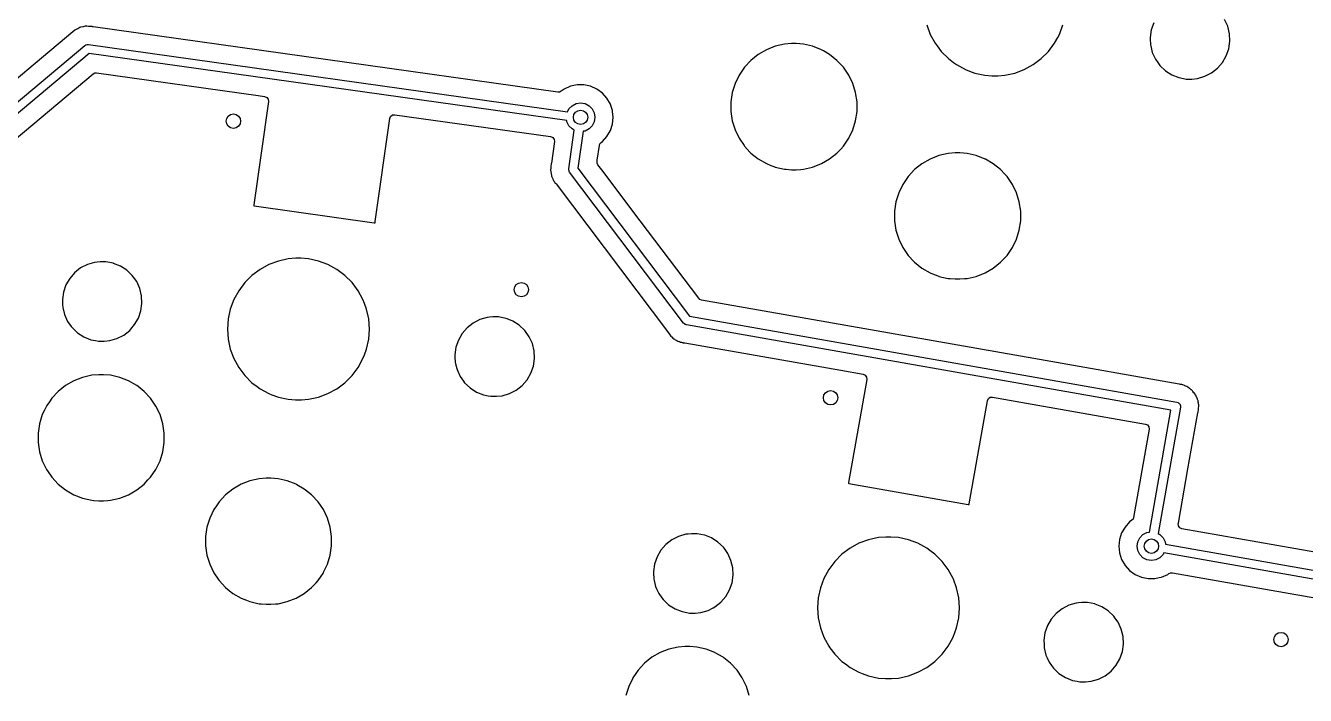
# Model space of a CAD drawing. Extents: x 1.95 to 9.87, y -5.96 to -1.39.
# Drawn here: x 3.632 to 5.03, y -4.361 to -3.628 of the extents above; entities that cross this region are included whole.
import ezdxf

# ---------------------------------------------------------------- set-up
doc = ezdxf.new("R2010")
doc.units = 0
doc.header["$MEASUREMENT"] = 0
doc.layers.add('BLACK', color=7, linetype='CONTINUOUS')

msp = doc.modelspace()

# ---------------------------------------------------------------- linework, layer by layer
at = {"layer": 'BLACK', "linetype": 'CONTINUOUS'}
for p, q in [((3.68378, -3.63539), (3.55743, -3.74142)), ((3.68394, -3.63526), (3.68378, -3.63539)), ((3.68578, -3.63358), (3.68394, -3.63526)), ((3.68579, -3.63357), (3.68578, -3.63358)), ((3.68663, -3.633), (3.68579, -3.63357)), ((3.68664, -3.633), (3.68663, -3.633)), ((3.68889, -3.63192), (3.68664, -3.633)), ((3.68907, -3.63183), (3.68889, -3.63192)), ((3.69127, -3.63066), (3.68907, -3.63183)), ((3.69128, -3.63065), (3.69127, -3.63066)), ((3.69224, -3.63031), (3.69128, -3.63065)), ((3.69225, -3.63031), (3.69224, -3.63031)), ((3.69469, -3.62982), (3.69225, -3.63031)), ((3.69489, -3.62978), (3.69469, -3.62982)), ((3.69732, -3.62919), (3.69489, -3.62978)), ((3.69733, -3.62919), (3.69732, -3.62919)), ((3.69834, -3.6291), (3.69733, -3.62919)), ((3.69835, -3.6291), (3.69834, -3.6291)), ((3.69894, -3.62913), (3.69835, -3.6291)), ((3.69835, -3.6291), (3.69835, -3.6291)), ((3.70084, -3.62924), (3.69894, -3.62913)), ((3.70105, -3.62925), (3.70084, -3.62924)), ((3.70198, -3.62926), (3.70105, -3.62925)), ((3.70229, -3.6293), (3.70198, -3.62926)), ((3.70269, -3.62934), (3.70229, -3.6293)), ((3.70457, -3.62945), (3.70269, -3.62934)), ((3.70495, -3.62957), (3.70457, -3.62945)), ((3.70457, -3.62945), (3.70457, -3.62945)), ((3.70457, -3.62945), (3.70457, -3.62945)), ((3.70517, -3.62964), (3.70495, -3.62957)), ((3.70597, -3.62982), (3.70517, -3.62964)), ((4.21375, -3.70118), (3.70597, -3.62982)), ((4.61668, -3.62772), (4.62055, -3.63808)), ((4.76165, -3.63808), (4.76552, -3.62772)), ((4.86202, -3.6332), (4.86085, -3.64132)), ((4.86472, -3.62537), (4.86202, -3.6332)), ((4.94551, -3.62922), (4.94207, -3.62169)), ((4.94746, -3.63727), (4.94551, -3.62922)), ((3.69692, -3.65009), (3.69797, -3.64944)), ((3.69797, -3.64944), (3.69803, -3.64939)), ((3.69803, -3.64939), (3.69806, -3.64939)), ((3.69806, -3.64939), (3.69811, -3.64935)), ((3.69811, -3.64935), (3.69944, -3.64918)), ((3.69944, -3.64918), (3.70077, -3.64899)), ((3.70077, -3.64899), (4.22418, -3.72255)), ((4.4613, -3.64874), (4.45123, -3.65104)), ((4.46903, -3.64816), (4.4613, -3.64874)), ((4.47418, -3.64816), (4.46903, -3.64816)), ((4.46903, -3.64816), (4.46903, -3.64816)), ((4.4819, -3.64874), (4.47418, -3.64816)), ((4.47418, -3.64816), (4.47418, -3.64816)), ((4.49198, -3.65104), (4.4819, -3.64874)), ((4.62055, -3.63808), (4.62585, -3.6478)), ((4.62585, -3.6478), (4.62803, -3.65071)), ((4.74972, -3.65666), (4.75635, -3.6478)), ((4.75635, -3.6478), (4.75985, -3.64139)), ((4.75985, -3.64139), (4.76165, -3.63808)), ((4.86085, -3.64132), (4.86084, -3.64139)), ((4.86084, -3.64139), (4.86089, -3.6426)), ((4.86089, -3.6426), (4.86123, -3.64966)), ((4.94668, -3.65374), (4.94786, -3.64554)), ((4.94786, -3.64554), (4.94746, -3.63727)), ((3.53309, -3.78756), (3.69692, -3.65009)), ((3.70157, -3.65904), (3.54102, -3.79376)), ((4.22332, -3.73237), (3.70157, -3.65904)), ((4.43267, -3.65997), (4.4246, -3.66642)), ((4.44162, -3.65481), (4.43267, -3.65997)), ((4.45123, -3.65104), (4.44162, -3.65481)), ((4.50159, -3.65481), (4.49198, -3.65104)), ((4.50399, -3.65619), (4.50159, -3.65481)), ((4.50159, -3.65481), (4.50159, -3.65481)), ((4.50159, -3.65481), (4.50159, -3.65481)), ((4.51054, -3.65997), (4.50399, -3.65619)), ((4.51861, -3.66642), (4.51054, -3.65997)), ((4.51054, -3.65997), (4.51054, -3.65997)), ((4.62803, -3.65071), (4.63249, -3.65666)), ((4.63249, -3.65666), (4.64031, -3.66448)), ((4.74189, -3.66448), (4.74972, -3.65666)), ((4.86123, -3.64966), (4.86148, -3.65071)), ((4.86148, -3.65071), (4.86318, -3.65771)), ((4.86318, -3.65771), (4.86422, -3.65997)), ((4.86422, -3.65997), (4.86662, -3.66525)), ((4.93983, -3.66873), (4.94397, -3.66156)), ((4.94397, -3.66156), (4.94668, -3.65374)), ((4.41757, -3.67399), (4.41461, -3.67833)), ((4.4246, -3.66642), (4.41757, -3.67399)), ((4.52564, -3.67399), (4.51861, -3.66642)), ((4.51861, -3.66642), (4.51861, -3.66642)), ((4.51861, -3.66642), (4.51861, -3.66642)), ((4.53146, -3.68252), (4.52564, -3.67399)), ((4.52564, -3.67399), (4.52564, -3.67399)), ((4.52564, -3.67399), (4.52564, -3.67399)), ((4.64031, -3.66448), (4.64599, -3.66873)), ((4.64599, -3.66873), (4.64917, -3.67111)), ((4.64917, -3.67111), (4.65888, -3.67642)), ((4.65888, -3.67642), (4.6635, -3.67814)), ((4.71295, -3.68028), (4.72332, -3.67642)), ((4.72332, -3.67642), (4.73303, -3.67111)), ((4.73303, -3.67111), (4.74189, -3.66448)), ((4.86662, -3.66525), (4.86917, -3.66883)), ((4.86917, -3.66883), (4.87143, -3.67199)), ((4.87143, -3.67199), (4.87742, -3.67771)), ((4.9279, -3.68011), (4.93441, -3.67499)), ((4.93441, -3.67499), (4.93983, -3.66873)), ((3.56536, -3.79906), (3.70585, -3.68117)), ((3.70585, -3.68117), (3.70764, -3.68022)), ((3.70764, -3.68022), (3.70967, -3.68008)), ((3.70967, -3.68008), (3.88628, -3.7049)), ((4.41175, -3.68252), (4.40727, -3.69183)), ((4.41461, -3.67833), (4.41175, -3.68252)), ((4.53594, -3.69183), (4.53146, -3.68252)), ((4.6635, -3.67814), (4.66925, -3.68028)), ((4.66925, -3.68028), (4.68006, -3.68264)), ((4.68006, -3.68264), (4.68775, -3.68318)), ((4.68775, -3.68318), (4.68834, -3.68323)), ((4.68834, -3.68323), (4.68834, -3.68323)), ((4.68834, -3.68323), (4.69386, -3.68323)), ((4.69386, -3.68323), (4.69442, -3.68319)), ((4.69386, -3.68323), (4.69386, -3.68323)), ((4.69442, -3.68319), (4.70214, -3.68264)), ((4.70214, -3.68264), (4.71295, -3.68028)), ((4.87742, -3.67771), (4.87742, -3.67771)), ((4.87742, -3.67771), (4.87742, -3.67771)), ((4.87742, -3.67771), (4.88439, -3.68218)), ((4.88439, -3.68218), (4.88439, -3.68218)), ((4.88439, -3.68218), (4.89208, -3.68526)), ((4.89208, -3.68526), (4.89715, -3.68624)), ((4.89715, -3.68624), (4.90021, -3.68683)), ((4.90021, -3.68683), (4.90021, -3.68683)), ((4.90021, -3.68683), (4.90641, -3.68683)), ((4.90641, -3.68683), (4.91259, -3.68624)), ((4.90641, -3.68683), (4.90641, -3.68683)), ((4.91259, -3.68624), (4.92054, -3.6839)), ((4.92054, -3.6839), (4.9279, -3.68011)), ((3.88628, -3.7049), (3.89327, -3.70588)), ((4.21562, -3.70109), (4.21375, -3.70118)), ((4.2173, -3.7003), (4.21562, -3.70109)), ((4.22067, -3.69786), (4.2173, -3.7003)), ((4.22747, -3.69482), (4.22067, -3.69786)), ((4.23476, -3.69328), (4.22747, -3.69482)), ((4.24222, -3.69328), (4.23476, -3.69328)), ((4.23476, -3.69328), (4.23476, -3.69328)), ((4.24951, -3.69482), (4.24222, -3.69328)), ((4.24222, -3.69328), (4.24222, -3.69328)), ((4.25631, -3.69786), (4.24951, -3.69482)), ((4.26234, -3.70224), (4.25631, -3.69786)), ((4.26733, -3.70777), (4.26234, -3.70224)), ((4.40423, -3.7017), (4.40269, -3.71191)), ((4.40727, -3.69183), (4.40423, -3.7017)), ((4.53898, -3.7017), (4.53594, -3.69183)), ((4.54052, -3.71191), (4.53898, -3.7017)), ((3.89743, -3.71139), (3.88152, -3.82455)), ((3.89327, -3.70588), (3.8956, -3.70687)), ((3.8956, -3.70687), (3.89712, -3.70888)), ((3.89712, -3.70888), (3.89743, -3.71139)), ((4.22575, -3.71947), (4.22923, -3.71599)), ((4.22923, -3.71599), (4.23362, -3.71375)), ((4.23362, -3.71375), (4.23849, -3.71298)), ((4.23849, -3.71298), (4.24336, -3.71375)), ((4.24336, -3.71375), (4.24775, -3.71599)), ((4.24775, -3.71599), (4.25123, -3.71947)), ((4.27106, -3.71423), (4.26733, -3.70777)), ((4.27197, -3.71704), (4.27106, -3.71423)), ((4.27336, -3.72132), (4.27197, -3.71704)), ((4.40269, -3.71191), (4.40269, -3.72224)), ((4.54052, -3.72224), (4.54052, -3.71191)), ((4.01419, -3.84264), (4.03002, -3.73003)), ((4.03002, -3.73003), (4.03101, -3.7277)), ((4.03101, -3.7277), (4.03303, -3.72618)), ((4.03303, -3.72618), (4.03553, -3.72587)), ((4.03553, -3.72587), (4.20573, -3.74979)), ((4.22351, -3.73359), (4.22332, -3.73237)), ((4.22418, -3.72255), (4.22575, -3.71947)), ((4.25123, -3.71947), (4.25347, -3.72386)), ((4.25347, -3.72386), (4.25424, -3.72873)), ((4.25424, -3.72873), (4.25347, -3.73359)), ((4.27346, -3.72224), (4.27336, -3.72132)), ((4.27336, -3.73614), (4.27414, -3.72873)), ((4.27414, -3.72873), (4.27346, -3.72224)), ((4.40269, -3.72224), (4.40423, -3.73246)), ((4.40423, -3.73246), (4.40727, -3.74233)), ((4.53594, -3.74233), (4.53898, -3.73246)), ((4.53898, -3.73246), (4.54052, -3.72224)), ((4.22575, -3.73798), (4.22351, -3.73359)), ((4.22562, -3.78493), (4.23156, -3.74266)), ((4.22923, -3.74147), (4.22575, -3.73798)), ((4.23156, -3.74266), (4.22923, -3.74147)), ((4.24131, -3.74403), (4.23565, -3.78428)), ((4.24336, -3.74371), (4.24131, -3.74403)), ((4.24775, -3.74147), (4.24336, -3.74371)), ((4.25123, -3.73798), (4.24775, -3.74147)), ((4.25347, -3.73359), (4.25123, -3.73798)), ((4.26733, -3.74968), (4.27106, -3.74323)), ((4.27106, -3.74323), (4.27336, -3.73614)), ((4.40727, -3.74233), (4.41175, -3.75163)), ((4.53146, -3.75163), (4.53594, -3.74233)), ((4.20573, -3.74979), (4.20806, -3.75078)), ((4.20989, -3.75531), (4.20656, -3.77896)), ((4.20806, -3.75078), (4.20958, -3.7528)), ((4.20958, -3.7528), (4.20989, -3.75531)), ((4.25679, -3.77546), (4.25904, -3.75946)), ((4.25904, -3.75946), (4.25969, -3.75763)), ((4.25969, -3.75763), (4.261, -3.75619)), ((4.261, -3.75619), (4.26234, -3.75522)), ((4.26234, -3.75522), (4.26733, -3.74968)), ((4.41175, -3.75163), (4.41709, -3.75946)), ((4.41709, -3.75946), (4.41757, -3.76017)), ((4.41757, -3.76017), (4.42361, -3.76667)), ((4.52268, -3.76336), (4.52564, -3.76017)), ((4.52564, -3.76017), (4.53146, -3.75163)), ((4.52564, -3.76017), (4.52564, -3.76017)), ((4.52564, -3.76017), (4.52564, -3.76017)), ((4.42361, -3.76667), (4.4246, -3.76774)), ((4.4246, -3.76774), (4.43267, -3.77418)), ((4.43267, -3.77418), (4.44162, -3.77934)), ((4.50159, -3.77934), (4.51054, -3.77418)), ((4.51054, -3.77418), (4.51861, -3.76774)), ((4.51861, -3.76774), (4.52268, -3.76336)), ((4.62044, -3.77429), (4.61149, -3.77946)), ((4.63005, -3.77052), (4.62044, -3.77429)), ((4.64012, -3.76822), (4.63005, -3.77052)), ((4.64785, -3.76764), (4.64012, -3.76822)), ((4.653, -3.76764), (4.64785, -3.76764)), ((4.64785, -3.76764), (4.64785, -3.76764)), ((4.66072, -3.76822), (4.653, -3.76764)), ((4.653, -3.76764), (4.653, -3.76764)), ((4.67079, -3.77052), (4.66072, -3.76822)), ((4.68041, -3.77429), (4.67079, -3.77052)), ((4.68104, -3.77465), (4.68041, -3.77429)), ((4.68041, -3.77429), (4.68041, -3.77429)), ((4.68041, -3.77429), (4.68041, -3.77429)), ((4.68936, -3.77946), (4.68104, -3.77465)), ((4.20586, -3.78433), (4.20568, -3.78604)), ((4.20568, -3.78604), (4.20579, -3.78682)), ((4.20579, -3.78682), (4.20584, -3.78759)), ((4.20584, -3.78759), (4.20583, -3.78838)), ((4.20583, -3.78838), (4.20623, -3.79005)), ((4.20589, -3.78388), (4.20586, -3.78433)), ((4.20605, -3.78264), (4.20589, -3.78372)), ((4.20589, -3.78372), (4.20589, -3.78388)), ((4.20606, -3.78249), (4.20605, -3.78264)), ((4.20636, -3.77974), (4.20606, -3.78249)), ((4.20656, -3.77896), (4.20636, -3.77974)), ((4.2258, -3.78613), (4.22562, -3.78493)), ((4.22589, -3.78734), (4.2258, -3.78613)), ((4.22601, -3.78756), (4.22589, -3.78734)), ((4.22603, -3.78767), (4.22601, -3.78756)), ((4.22614, -3.7878), (4.22603, -3.78767)), ((4.22657, -3.78857), (4.22614, -3.7878)), ((4.35098, -3.95367), (4.22657, -3.78857)), ((4.23565, -3.78428), (4.35767, -3.9462)), ((4.25658, -3.77693), (4.25679, -3.77546)), ((4.25669, -3.77884), (4.25658, -3.77693)), ((4.25752, -3.78055), (4.25669, -3.77884)), ((4.26166, -3.78604), (4.25752, -3.78055)), ((4.30361, -3.84172), (4.26166, -3.78604)), ((4.44162, -3.77934), (4.4465, -3.78126)), ((4.4465, -3.78126), (4.44983, -3.78257)), ((4.44983, -3.78257), (4.45123, -3.78312)), ((4.45123, -3.78312), (4.4613, -3.78542)), ((4.4613, -3.78542), (4.46316, -3.78555)), ((4.46316, -3.78555), (4.46903, -3.78599)), ((4.46903, -3.78599), (4.46903, -3.78599)), ((4.46903, -3.78599), (4.47418, -3.78599)), ((4.47418, -3.78599), (4.47901, -3.78563)), ((4.47418, -3.78599), (4.47418, -3.78599)), ((4.47901, -3.78563), (4.48191, -3.78542)), ((4.48191, -3.78542), (4.49198, -3.78312)), ((4.49198, -3.78312), (4.50159, -3.77934)), ((4.60342, -3.7859), (4.59639, -3.79347)), ((4.61149, -3.77946), (4.60342, -3.7859)), ((4.69743, -3.7859), (4.68936, -3.77946)), ((4.68936, -3.77946), (4.68936, -3.77946)), ((4.70189, -3.7907), (4.69743, -3.7859)), ((4.69743, -3.7859), (4.69743, -3.7859)), ((4.69743, -3.7859), (4.69743, -3.7859)), ((4.20623, -3.79005), (4.20632, -3.7905)), ((4.20632, -3.7905), (4.20657, -3.7922)), ((4.20657, -3.7922), (4.20687, -3.79293)), ((4.20687, -3.79293), (4.20711, -3.79366)), ((4.20711, -3.79366), (4.20729, -3.79442)), ((4.20729, -3.79442), (4.2081, -3.79594)), ((4.2081, -3.79594), (4.2083, -3.79636)), ((4.2083, -3.79636), (4.20895, -3.79794)), ((4.20895, -3.79794), (4.20896, -3.79795)), ((4.20896, -3.79795), (4.20943, -3.79858)), ((4.20943, -3.79858), (4.20984, -3.79922)), ((4.20984, -3.79922), (4.21019, -3.79988)), ((4.21019, -3.79988), (4.21021, -3.79992)), ((4.21021, -3.79992), (4.2108, -3.80056)), ((4.2108, -3.80056), (4.21137, -3.80119)), ((4.21137, -3.80119), (4.21167, -3.80154)), ((4.21167, -3.80154), (4.33446, -3.96449)), ((4.59057, -3.802), (4.58609, -3.81131)), ((4.59334, -3.79795), (4.59057, -3.802)), ((4.59639, -3.79347), (4.59334, -3.79795)), ((4.70446, -3.79347), (4.70189, -3.7907)), ((4.71028, -3.802), (4.70446, -3.79347)), ((4.70446, -3.79347), (4.70446, -3.79347)), ((4.70446, -3.79347), (4.70446, -3.79347)), ((4.71476, -3.81131), (4.71028, -3.802)), ((4.58609, -3.81131), (4.58305, -3.82118)), ((4.7178, -3.82118), (4.71476, -3.81131)), ((3.88152, -3.82457), (3.88139, -3.8255)), ((3.88139, -3.8255), (3.88139, -3.82552)), ((3.88139, -3.82552), (3.88139, -3.82552)), ((3.88139, -3.82552), (3.88139, -3.82552)), ((3.88139, -3.82552), (3.88141, -3.82553)), ((3.88141, -3.82553), (3.88141, -3.82552)), ((3.88141, -3.82552), (3.88175, -3.82557)), ((3.88152, -3.82455), (3.88152, -3.82457)), ((3.88175, -3.82557), (3.88176, -3.82557)), ((3.88176, -3.82557), (4.01303, -3.84402)), ((4.58305, -3.82118), (4.58151, -3.83139)), ((4.71934, -3.83139), (4.7178, -3.82118)), ((4.01303, -3.84402), (4.01396, -3.84415)), ((4.01396, -3.84415), (4.01396, -3.84415)), ((4.01396, -3.84415), (4.01398, -3.84415)), ((4.01398, -3.84414), (4.01399, -3.84412)), ((4.01398, -3.84415), (4.01398, -3.84414)), ((4.01399, -3.84412), (4.01401, -3.84409)), ((4.01401, -3.84409), (4.01403, -3.84381)), ((4.01403, -3.84381), (4.01412, -3.84317)), ((4.01412, -3.84316), (4.01419, -3.84264)), ((4.01412, -3.84317), (4.01412, -3.84316)), ((4.36758, -3.92661), (4.30361, -3.84172)), ((4.58151, -3.83139), (4.58151, -3.84172)), ((4.58151, -3.84172), (4.58305, -3.85194)), ((4.7178, -3.85194), (4.71934, -3.84172)), ((4.71934, -3.83757), (4.71934, -3.83139)), ((4.71934, -3.84172), (4.71934, -3.83757)), ((4.58305, -3.85194), (4.58609, -3.86181)), ((4.71476, -3.86181), (4.7178, -3.85194)), ((4.58609, -3.86181), (4.59057, -3.87111)), ((4.59057, -3.87111), (4.59416, -3.87638)), ((4.70446, -3.87965), (4.71028, -3.87111)), ((4.71028, -3.87111), (4.71476, -3.86181)), ((3.71031, -3.88707), (3.70756, -3.88733)), ((3.71374, -3.88674), (3.71031, -3.88707)), ((3.71995, -3.88674), (3.71374, -3.88674)), ((3.72808, -3.88831), (3.71995, -3.88674)), ((3.71995, -3.88674), (3.71995, -3.88674)), ((3.90838, -3.88582), (3.89801, -3.88969)), ((3.9192, -3.88347), (3.90838, -3.88582)), ((3.92747, -3.88288), (3.9192, -3.88347)), ((3.933, -3.88288), (3.92747, -3.88288)), ((3.92747, -3.88288), (3.92747, -3.88288)), ((3.94127, -3.88347), (3.933, -3.88288)), ((3.933, -3.88288), (3.933, -3.88288)), ((3.95209, -3.88582), (3.94127, -3.88347)), ((3.96245, -3.88969), (3.95209, -3.88582)), ((4.59416, -3.87638), (4.59639, -3.87965)), ((4.59639, -3.87965), (4.60297, -3.88674)), ((4.60297, -3.88674), (4.60342, -3.88722)), ((4.69743, -3.88722), (4.70189, -3.88241)), ((4.70189, -3.88241), (4.70446, -3.87965)), ((4.70446, -3.87965), (4.70446, -3.87965)), ((4.70446, -3.87965), (4.70446, -3.87965)), ((3.68575, -3.89858), (3.68032, -3.90484)), ((3.69226, -3.89346), (3.68575, -3.89858)), ((3.69962, -3.88967), (3.69226, -3.89346)), ((3.70756, -3.88733), (3.69962, -3.88967)), ((3.72823, -3.88837), (3.72808, -3.88831)), ((3.72808, -3.88831), (3.72808, -3.88831)), ((3.72808, -3.88831), (3.72808, -3.88831)), ((3.73577, -3.89139), (3.72823, -3.88837)), ((3.74273, -3.89586), (3.73577, -3.89139)), ((3.74873, -3.90158), (3.74273, -3.89586)), ((3.74273, -3.89586), (3.74273, -3.89586)), ((3.74273, -3.89586), (3.74273, -3.89586)), ((3.8883, -3.89499), (3.87944, -3.90162)), ((3.89801, -3.88969), (3.8883, -3.89499)), ((3.97217, -3.89499), (3.96245, -3.88969)), ((3.97505, -3.89715), (3.97217, -3.89499)), ((3.98103, -3.90162), (3.97505, -3.89715)), ((4.60342, -3.88722), (4.61149, -3.89366)), ((4.61149, -3.89366), (4.62044, -3.89882)), ((4.62044, -3.89882), (4.62495, -3.9006)), ((4.62495, -3.9006), (4.62989, -3.90253)), ((4.67079, -3.9026), (4.68041, -3.89882)), ((4.68041, -3.89882), (4.68936, -3.89366)), ((4.68936, -3.89366), (4.69743, -3.88722)), ((3.67618, -3.91201), (3.67347, -3.91984)), ((3.68032, -3.90484), (3.67618, -3.91201)), ((3.75009, -3.90349), (3.74873, -3.90158)), ((3.75353, -3.90832), (3.75009, -3.90349)), ((3.75697, -3.91586), (3.75353, -3.90832)), ((3.75353, -3.90832), (3.75353, -3.90832)), ((3.75353, -3.90832), (3.75353, -3.90832)), ((3.87162, -3.90945), (3.86499, -3.91831)), ((3.87944, -3.90162), (3.87162, -3.90945)), ((3.98885, -3.90945), (3.98103, -3.90162)), ((3.99176, -3.91334), (3.98885, -3.90945)), ((3.99548, -3.91831), (3.99176, -3.91334)), ((4.62989, -3.90253), (4.63005, -3.9026)), ((4.63005, -3.9026), (4.64012, -3.9049)), ((4.64012, -3.9049), (4.64233, -3.90506)), ((4.64233, -3.90506), (4.64785, -3.90548)), ((4.64785, -3.90548), (4.64785, -3.90548)), ((4.64785, -3.90548), (4.653, -3.90548)), ((4.653, -3.90548), (4.65783, -3.90511)), ((4.653, -3.90548), (4.653, -3.90548)), ((4.65783, -3.90511), (4.66072, -3.9049)), ((4.66072, -3.9049), (4.67079, -3.9026)), ((3.67347, -3.91984), (3.6723, -3.92802)), ((3.6723, -3.92802), (3.6723, -3.92803)), ((3.6723, -3.92803), (3.67259, -3.93424)), ((3.75892, -3.92391), (3.75697, -3.91586)), ((3.75932, -3.93218), (3.75892, -3.92391)), ((3.85968, -3.92802), (3.85582, -3.93839)), ((3.86499, -3.91831), (3.85968, -3.92802)), ((4.00079, -3.92802), (3.99548, -3.91831)), ((4.00233, -3.93216), (4.00079, -3.92802)), ((4.36893, -3.92783), (4.36758, -3.92661)), ((4.37063, -3.92848), (4.36893, -3.92783)), ((4.74006, -3.99362), (4.37063, -3.92848)), ((3.67259, -3.93424), (3.67269, -3.9363)), ((3.67269, -3.9363), (3.67279, -3.93672)), ((3.67279, -3.93672), (3.67464, -3.94434)), ((3.75543, -3.9482), (3.75814, -3.94037)), ((3.75814, -3.94037), (3.75932, -3.93218)), ((3.85582, -3.93839), (3.85346, -3.9492)), ((4.00465, -3.93839), (4.00233, -3.93216)), ((4.007, -3.9492), (4.00465, -3.93839)), ((3.67464, -3.94434), (3.67464, -3.94435)), ((3.67464, -3.94435), (3.67808, -3.95188)), ((3.67808, -3.95188), (3.68201, -3.9574)), ((3.74707, -3.96024), (3.75129, -3.95537)), ((3.75129, -3.95537), (3.75543, -3.9482)), ((3.85346, -3.9492), (3.85267, -3.96024)), ((4.00779, -3.96024), (4.007, -3.9492)), ((4.12111, -3.95373), (4.1146, -3.95885)), ((4.12847, -3.94994), (4.12111, -3.95373)), ((4.13642, -3.9476), (4.12847, -3.94994)), ((4.13916, -3.94734), (4.13642, -3.9476)), ((4.1426, -3.94701), (4.13916, -3.94734)), ((4.1488, -3.94701), (4.1426, -3.94701)), ((4.15693, -3.94858), (4.1488, -3.94701)), ((4.1488, -3.94701), (4.1488, -3.94701)), ((4.15819, -3.94908), (4.15693, -3.94858)), ((4.15693, -3.94858), (4.15693, -3.94858)), ((4.15693, -3.94858), (4.15693, -3.94858)), ((4.16462, -3.95166), (4.15819, -3.94908)), ((4.17159, -3.95614), (4.16462, -3.95166)), ((4.17758, -3.96185), (4.17159, -3.95614)), ((4.17159, -3.95614), (4.17159, -3.95614)), ((4.17159, -3.95614), (4.17159, -3.95614)), ((4.35189, -3.95435), (4.35098, -3.95367)), ((4.35272, -3.95512), (4.35189, -3.95435)), ((4.35309, -3.95524), (4.35272, -3.95512)), ((4.35321, -3.95533), (4.35309, -3.95524)), ((4.35339, -3.95534), (4.35321, -3.95533)), ((4.35406, -3.95556), (4.35339, -3.95534)), ((4.88343, -4.0489), (4.35406, -3.95556)), ((4.35767, -3.9462), (4.88998, -4.04006)), ((3.68201, -3.9574), (3.68289, -3.95863)), ((3.68289, -3.95863), (3.68888, -3.96434)), ((3.68888, -3.96434), (3.68888, -3.96434)), ((3.68888, -3.96434), (3.68888, -3.96434)), ((3.68888, -3.96434), (3.69585, -3.96882)), ((3.69585, -3.96882), (3.69585, -3.96882)), ((3.69585, -3.96882), (3.70353, -3.9719)), ((3.72405, -3.97288), (3.732, -3.97054)), ((3.732, -3.97054), (3.73936, -3.96675)), ((3.73936, -3.96675), (3.74587, -3.96163)), ((3.74587, -3.96163), (3.74707, -3.96024)), ((3.85267, -3.96024), (3.85346, -3.97128)), ((4.007, -3.97128), (4.00779, -3.96024)), ((4.10918, -3.96511), (4.10504, -3.97228)), ((4.1146, -3.95885), (4.10918, -3.96511)), ((4.18239, -3.9686), (4.17758, -3.96185)), ((4.17758, -3.96185), (4.17758, -3.96185)), ((4.18583, -3.97613), (4.18239, -3.9686)), ((4.18239, -3.9686), (4.18239, -3.9686)), ((4.18239, -3.9686), (4.18239, -3.9686)), ((4.33446, -3.96449), (4.33522, -3.96551)), ((4.33522, -3.96551), (4.33596, -3.96649)), ((4.33596, -3.96649), (4.33705, -3.96796)), ((4.33705, -3.96796), (4.33807, -3.96877)), ((4.33807, -3.96877), (4.33851, -3.96917)), ((4.33851, -3.96917), (4.33942, -3.97011)), ((4.33942, -3.97011), (4.33942, -3.97011)), ((4.33942, -3.97011), (4.33942, -3.97011)), ((4.33942, -3.97011), (4.34045, -3.97074)), ((4.34045, -3.97074), (4.34097, -3.9711)), ((3.70353, -3.9719), (3.7086, -3.97288)), ((3.7086, -3.97288), (3.71167, -3.97347)), ((3.71167, -3.97347), (3.71167, -3.97347)), ((3.71167, -3.97347), (3.71787, -3.97347)), ((3.71787, -3.97347), (3.72405, -3.97288)), ((3.71787, -3.97347), (3.71787, -3.97347)), ((3.85346, -3.97128), (3.85582, -3.98209)), ((3.85582, -3.98209), (3.85968, -3.99246)), ((4.00234, -3.9883), (4.00465, -3.98209)), ((4.00465, -3.98209), (4.007, -3.97128)), ((4.10233, -3.98011), (4.10115, -3.98829)), ((4.10504, -3.97228), (4.10233, -3.98011)), ((4.18778, -3.98418), (4.18583, -3.97613)), ((4.18817, -3.99245), (4.18778, -3.98418)), ((4.34097, -3.9711), (4.3419, -3.97185)), ((4.3419, -3.97185), (4.34309, -3.97239)), ((4.34309, -3.97239), (4.34362, -3.97267)), ((4.34362, -3.97267), (4.34474, -3.97335)), ((4.34474, -3.97335), (4.34589, -3.97371)), ((4.34589, -3.97371), (4.34647, -3.97393)), ((4.34647, -3.97393), (4.34757, -3.97442)), ((4.34757, -3.97442), (4.34886, -3.97465)), ((4.34886, -3.97465), (4.34944, -3.97479)), ((4.34944, -3.97479), (4.35023, -3.97503)), ((4.35023, -3.97503), (4.35069, -3.97517)), ((4.35069, -3.97517), (4.35189, -3.97523)), ((4.35189, -3.97523), (4.35251, -3.9753)), ((4.35251, -3.9753), (4.52274, -4.00531)), ((3.85968, -3.99246), (3.86499, -4.00217)), ((3.99548, -4.00217), (4.00079, -3.99246)), ((4.00079, -3.99246), (4.00234, -3.9883)), ((4.10115, -3.98829), (4.10115, -3.9883)), ((4.10115, -3.9883), (4.10128, -3.99092)), ((4.10128, -3.99092), (4.10155, -3.99658)), ((4.10155, -3.99658), (4.10233, -3.99981)), ((4.18699, -4.00065), (4.18817, -3.99245)), ((4.89249, -4.0205), (4.74006, -3.99362)), ((3.69438, -4.01301), (3.68477, -4.01678)), ((3.70445, -4.01071), (3.69438, -4.01301)), ((3.71217, -4.01013), (3.70445, -4.01071)), ((3.71733, -4.01013), (3.71217, -4.01013)), ((3.71217, -4.01013), (3.71217, -4.01013)), ((3.72505, -4.01071), (3.71733, -4.01013)), ((3.71733, -4.01013), (3.71733, -4.01013)), ((3.73512, -4.01301), (3.72505, -4.01071)), ((3.74474, -4.01678), (3.73512, -4.01301)), ((3.86499, -4.00217), (3.86623, -4.00383)), ((3.86623, -4.00383), (3.87162, -4.01103)), ((3.87162, -4.01103), (3.87944, -4.01886)), ((3.98103, -4.01886), (3.98885, -4.01103)), ((3.98885, -4.01103), (3.99548, -4.00217)), ((4.10233, -3.99981), (4.1035, -4.00462)), ((4.1035, -4.00462), (4.10424, -4.00625)), ((4.10424, -4.00625), (4.10694, -4.01216)), ((4.10694, -4.01216), (4.11061, -4.01732)), ((4.18014, -4.01564), (4.18429, -4.00847)), ((4.18429, -4.00847), (4.18699, -4.00065)), ((4.52274, -4.00531), (4.54716, -4.00962)), ((4.54716, -4.00962), (4.54945, -4.01069)), ((4.54945, -4.01069), (4.5509, -4.01276)), ((4.5509, -4.01276), (4.55112, -4.01527)), ((3.67582, -4.02194), (3.66775, -4.02838)), ((3.68477, -4.01678), (3.67582, -4.02194)), ((3.75368, -4.02194), (3.74474, -4.01678)), ((3.75499, -4.02298), (3.75368, -4.02194)), ((3.76176, -4.02838), (3.75499, -4.02298)), ((3.87944, -4.01886), (3.88511, -4.0231)), ((3.88511, -4.0231), (3.8883, -4.02549)), ((3.8883, -4.02549), (3.89801, -4.03079)), ((3.96245, -4.03079), (3.97217, -4.02549)), ((3.97217, -4.02549), (3.98103, -4.01886)), ((4.11061, -4.01732), (4.11174, -4.0189)), ((4.11174, -4.0189), (4.11774, -4.02462)), ((4.11774, -4.02462), (4.11774, -4.02462)), ((4.11774, -4.02462), (4.11774, -4.02462)), ((4.11774, -4.02462), (4.1247, -4.02909)), ((4.16821, -4.02702), (4.17472, -4.0219)), ((4.17472, -4.0219), (4.18014, -4.01564)), ((4.55112, -4.01527), (4.53126, -4.12791)), ((4.8928, -4.02054), (4.89249, -4.0205)), ((4.89393, -4.02067), (4.8928, -4.02054)), ((4.89497, -4.02078), (4.89393, -4.02067)), ((4.89527, -4.0209), (4.89497, -4.02078)), ((4.89615, -4.02114), (4.89527, -4.0209)), ((4.89647, -4.0212), (4.89615, -4.02114)), ((4.89846, -4.0221), (4.89647, -4.0212)), ((4.89874, -4.02222), (4.89846, -4.0221)), ((4.90078, -4.02299), (4.89874, -4.02222)), ((4.90105, -4.02318), (4.90078, -4.02299)), ((4.90078, -4.02299), (4.90078, -4.02299)), ((4.90184, -4.02364), (4.90105, -4.02318)), ((4.90214, -4.02377), (4.90184, -4.02364)), ((4.90384, -4.02514), (4.90214, -4.02377)), ((4.90214, -4.02377), (4.90214, -4.02377)), ((4.90214, -4.02377), (4.90214, -4.02377)), ((4.90408, -4.02532), (4.90384, -4.02514)), ((4.90579, -4.02653), (4.90408, -4.02532)), ((4.90587, -4.02658), (4.90579, -4.02653)), ((4.90608, -4.02683), (4.90587, -4.02658)), ((4.90673, -4.02747), (4.90608, -4.02683)), ((3.6581, -4.0398), (3.65538, -4.04379)), ((3.66072, -4.03596), (3.6581, -4.0398)), ((3.66775, -4.02838), (3.66072, -4.03596)), ((3.76878, -4.03596), (3.76176, -4.02838)), ((3.76176, -4.02838), (3.76176, -4.02838)), ((3.76176, -4.02838), (3.76176, -4.02838)), ((3.76879, -4.03596), (3.76878, -4.03596)), ((3.7746, -4.04449), (3.76879, -4.03596)), ((3.76879, -4.03596), (3.76879, -4.03596)), ((3.89801, -4.03079), (3.90132, -4.03202)), ((3.90132, -4.03202), (3.90838, -4.03466)), ((3.90838, -4.03466), (3.9192, -4.03701)), ((3.9192, -4.03701), (3.92688, -4.03756)), ((3.92688, -4.03756), (3.92747, -4.0376)), ((3.92747, -4.0376), (3.92747, -4.0376)), ((3.92747, -4.0376), (3.933, -4.0376)), ((3.933, -4.0376), (3.93355, -4.03756)), ((3.933, -4.0376), (3.933, -4.0376)), ((3.93355, -4.03756), (3.94127, -4.03701)), ((3.94127, -4.03701), (3.95209, -4.03466)), ((3.95209, -4.03466), (3.96245, -4.03079)), ((4.1247, -4.02909), (4.1247, -4.02909)), ((4.1247, -4.02909), (4.13239, -4.03217)), ((4.13239, -4.03217), (4.13746, -4.03315)), ((4.13746, -4.03315), (4.14052, -4.03374)), ((4.14052, -4.03374), (4.14052, -4.03374)), ((4.14052, -4.03374), (4.14673, -4.03374)), ((4.14673, -4.03374), (4.15291, -4.03315)), ((4.14673, -4.03374), (4.14673, -4.03374)), ((4.15291, -4.03315), (4.16085, -4.03082)), ((4.16085, -4.03082), (4.16821, -4.02702)), ((4.66313, -4.15114), (4.68299, -4.03853)), ((4.68299, -4.03853), (4.68406, -4.03623)), ((4.68406, -4.03623), (4.68613, -4.03479)), ((4.68613, -4.03479), (4.68864, -4.03457)), ((4.68864, -4.03457), (4.85579, -4.06404)), ((4.88998, -4.04006), (4.89132, -4.0405)), ((4.89132, -4.0405), (4.89158, -4.04075)), ((4.89158, -4.04075), (4.89192, -4.04086)), ((4.89192, -4.04086), (4.89258, -4.04167)), ((4.9069, -4.0276), (4.90673, -4.02747)), ((4.90699, -4.02767), (4.9069, -4.0276)), ((4.90752, -4.02838), (4.90699, -4.02767)), ((4.90829, -4.02942), (4.90752, -4.02838)), ((4.90848, -4.02966), (4.90829, -4.02942)), ((4.9099, -4.03132), (4.90848, -4.02966)), ((4.91004, -4.03161), (4.9099, -4.03132)), ((4.91052, -4.03239), (4.91004, -4.03161)), ((4.91071, -4.03265), (4.91052, -4.03239)), ((4.91154, -4.03467), (4.91071, -4.03265)), ((4.91167, -4.03495), (4.91154, -4.03467)), ((4.91263, -4.03691), (4.91167, -4.03495)), ((4.91269, -4.03723), (4.91263, -4.03691)), ((4.91296, -4.0381), (4.91269, -4.03723)), ((4.91308, -4.0384), (4.91296, -4.0381)), ((4.91327, -4.03974), (4.91308, -4.0384)), ((4.91339, -4.04056), (4.91327, -4.03974)), ((4.91344, -4.04087), (4.91339, -4.04056)), ((4.91367, -4.04199), (4.91344, -4.04087)), ((3.65042, -4.0538), (3.64737, -4.06367)), ((3.65285, -4.04876), (3.65042, -4.0538)), ((3.6549, -4.04449), (3.65285, -4.04876)), ((3.65538, -4.04379), (3.6549, -4.04449)), ((3.77909, -4.0538), (3.7746, -4.04449)), ((3.78213, -4.06367), (3.77909, -4.0538)), ((4.85992, -4.18223), (4.88343, -4.0489)), ((4.89398, -4.04577), (4.86961, -4.18393)), ((4.89258, -4.04167), (4.89335, -4.04238)), ((4.89335, -4.04238), (4.89344, -4.04273)), ((4.89344, -4.04273), (4.89367, -4.04301)), ((4.89367, -4.04301), (4.89379, -4.04405)), ((4.89379, -4.04405), (4.89405, -4.04507)), ((4.89405, -4.04507), (4.89394, -4.04541)), ((4.89394, -4.04541), (4.89398, -4.04577)), ((4.90211, -4.1131), (4.9129, -4.05193)), ((4.9129, -4.05193), (4.91314, -4.05105)), ((4.91314, -4.05105), (4.91326, -4.05075)), ((4.91326, -4.05075), (4.9135, -4.04858)), ((4.9135, -4.04858), (4.91354, -4.04827)), ((4.91354, -4.04827), (4.91365, -4.04766)), ((4.91365, -4.04766), (4.91368, -4.04704)), ((4.91388, -4.04301), (4.91367, -4.04199)), ((4.91368, -4.04704), (4.91371, -4.04674)), ((4.91371, -4.04674), (4.91395, -4.04456)), ((4.91386, -4.04333), (4.91388, -4.04301)), ((4.9139, -4.04425), (4.91386, -4.04333)), ((4.91395, -4.04456), (4.9139, -4.04425)), ((3.64737, -4.06367), (3.64583, -4.07388)), ((3.78367, -4.07388), (3.78213, -4.06367)), ((4.85579, -4.06404), (4.85808, -4.06511)), ((4.85808, -4.06511), (4.85953, -4.06718)), ((4.85953, -4.06718), (4.85975, -4.06969)), ((3.64583, -4.07388), (3.64583, -4.08421)), ((3.78367, -4.08421), (3.78367, -4.07388)), ((4.85975, -4.06969), (4.84273, -4.16625)), ((3.64583, -4.08421), (3.64737, -4.09442)), ((3.64737, -4.09442), (3.65042, -4.10429)), ((3.77909, -4.10429), (3.78213, -4.09442)), ((3.78213, -4.09442), (3.78367, -4.08421)), ((3.65042, -4.10429), (3.6549, -4.1136)), ((3.7746, -4.1136), (3.77909, -4.10429)), ((3.6549, -4.1136), (3.65922, -4.11993)), ((3.65922, -4.11993), (3.66072, -4.12214)), ((3.66072, -4.12214), (3.66772, -4.12968)), ((3.76589, -4.12525), (3.76878, -4.12214)), ((3.76878, -4.12214), (3.76878, -4.12214)), ((3.76878, -4.12214), (3.76879, -4.12214)), ((3.76879, -4.12214), (3.7746, -4.1136)), ((3.88733, -4.12387), (3.87726, -4.12617)), ((3.89505, -4.1233), (3.88733, -4.12387)), ((3.90021, -4.1233), (3.89505, -4.1233)), ((3.89505, -4.1233), (3.89505, -4.1233)), ((3.90793, -4.12387), (3.90021, -4.1233)), ((3.90021, -4.1233), (3.90021, -4.1233)), ((3.918, -4.12617), (3.90793, -4.12387)), ((4.89165, -4.17243), (4.90211, -4.1131)), ((3.66772, -4.12968), (3.66775, -4.12971)), ((3.66775, -4.12971), (3.67582, -4.13615)), ((3.67582, -4.13615), (3.68477, -4.14131)), ((3.74474, -4.14131), (3.75368, -4.13615)), ((3.75368, -4.13615), (3.76176, -4.12971)), ((3.76176, -4.12971), (3.76589, -4.12525)), ((3.8587, -4.13511), (3.85063, -4.14155)), ((3.86765, -4.12995), (3.8587, -4.13511)), ((3.87726, -4.12617), (3.86765, -4.12995)), ((3.92762, -4.12995), (3.918, -4.12617)), ((3.92849, -4.13045), (3.92762, -4.12995)), ((3.92762, -4.12995), (3.92762, -4.12995)), ((3.92762, -4.12995), (3.92762, -4.12995)), ((3.93656, -4.13511), (3.92849, -4.13045)), ((3.93814, -4.13636), (3.93656, -4.13511)), ((3.94464, -4.14155), (3.93814, -4.13636)), ((4.53125, -4.12794), (4.5311, -4.12886)), ((4.5311, -4.12886), (4.5311, -4.12886)), ((4.5311, -4.12886), (4.5311, -4.12886)), ((4.5311, -4.12886), (4.5311, -4.12887)), ((4.5311, -4.12887), (4.5311, -4.12887)), ((4.5311, -4.12887), (4.53111, -4.12888)), ((4.53111, -4.12888), (4.53111, -4.12888)), ((4.53111, -4.12888), (4.53161, -4.12897)), ((4.53126, -4.12791), (4.53125, -4.12794)), ((4.53161, -4.12897), (4.53162, -4.12897)), ((4.53162, -4.12897), (4.66198, -4.15195)), ((3.68477, -4.14131), (3.6889, -4.14293)), ((3.6889, -4.14293), (3.69316, -4.1446)), ((3.69316, -4.1446), (3.69438, -4.14509)), ((3.69438, -4.14509), (3.70445, -4.14738)), ((3.70445, -4.14738), (3.70666, -4.14755)), ((3.70666, -4.14755), (3.71217, -4.14796)), ((3.71217, -4.14796), (3.71217, -4.14796)), ((3.71217, -4.14796), (3.71733, -4.14796)), ((3.71733, -4.14796), (3.72216, -4.1476)), ((3.71733, -4.14796), (3.71733, -4.14796)), ((3.72216, -4.1476), (3.72505, -4.14738)), ((3.72505, -4.14738), (3.73512, -4.14509)), ((3.73512, -4.14509), (3.74474, -4.14131)), ((3.8436, -4.14912), (3.8406, -4.15352)), ((3.85063, -4.14155), (3.8436, -4.14912)), ((3.95167, -4.14912), (3.94464, -4.14155)), ((3.94464, -4.14155), (3.94464, -4.14155)), ((3.94464, -4.14155), (3.94464, -4.14155)), ((3.95748, -4.15766), (3.95167, -4.14912)), ((3.95167, -4.14912), (3.95167, -4.14912)), ((3.95167, -4.14912), (3.95167, -4.14912)), ((4.66198, -4.15195), (4.66198, -4.15196)), ((4.66198, -4.15196), (4.66198, -4.15195)), ((4.66198, -4.15195), (4.66294, -4.15212)), ((4.66294, -4.15212), (4.66294, -4.15212)), ((4.66294, -4.15212), (4.66295, -4.15212)), ((4.66295, -4.15212), (4.66296, -4.15212)), ((4.66296, -4.15211), (4.66313, -4.15115)), ((4.66296, -4.15212), (4.66296, -4.15211)), ((4.66296, -4.15211), (4.66296, -4.15211)), ((4.66313, -4.15115), (4.66313, -4.15114)), ((4.66313, -4.15115), (4.66313, -4.15115)), ((3.83778, -4.15766), (3.8333, -4.16696)), ((3.8406, -4.15352), (3.83778, -4.15766)), ((3.96197, -4.16696), (3.95748, -4.15766)), ((4.84273, -4.16625), (4.84206, -4.16799)), ((3.83025, -4.17683), (3.82872, -4.18705)), ((3.8333, -4.16696), (3.83025, -4.17683)), ((3.96501, -4.17683), (3.96197, -4.16696)), ((3.96655, -4.18705), (3.96501, -4.17683)), ((4.83336, -4.17666), (4.82964, -4.18311)), ((4.83835, -4.17112), (4.83336, -4.17666)), ((4.84079, -4.16935), (4.83835, -4.17112)), ((4.84206, -4.16799), (4.84079, -4.16935)), ((4.89158, -4.17283), (4.89165, -4.17243)), ((4.8918, -4.17535), (4.89158, -4.17283)), ((4.89325, -4.17742), (4.8918, -4.17535)), ((4.89554, -4.17849), (4.89325, -4.17742)), ((5.49832, -4.28477), (4.89554, -4.17849)), ((3.82872, -4.18705), (3.82872, -4.19738)), ((3.96655, -4.19738), (3.96655, -4.18705)), ((4.33808, -4.19074), (4.33158, -4.19586)), ((4.34544, -4.18695), (4.33808, -4.19074)), ((4.35339, -4.18461), (4.34544, -4.18695)), ((4.35614, -4.18435), (4.35339, -4.18461)), ((4.35957, -4.18402), (4.35614, -4.18435)), ((4.36578, -4.18402), (4.35957, -4.18402)), ((4.37391, -4.18559), (4.36578, -4.18402)), ((4.36578, -4.18402), (4.36578, -4.18402)), ((4.37422, -4.18572), (4.37391, -4.18559)), ((4.37391, -4.18559), (4.37391, -4.18559)), ((4.37391, -4.18559), (4.37391, -4.18559)), ((4.38159, -4.18867), (4.37422, -4.18572)), ((4.38856, -4.19315), (4.38159, -4.18867)), ((4.39455, -4.19886), (4.38856, -4.19315)), ((4.38856, -4.19315), (4.38856, -4.19315)), ((4.38856, -4.19315), (4.38856, -4.19315)), ((4.54266, -4.19444), (4.53295, -4.19974)), ((4.55303, -4.19057), (4.54266, -4.19444)), ((4.56384, -4.18822), (4.55303, -4.19057)), ((4.57212, -4.18763), (4.56384, -4.18822)), ((4.57764, -4.18763), (4.57212, -4.18763)), ((4.57212, -4.18763), (4.57212, -4.18763)), ((4.58592, -4.18822), (4.57764, -4.18763)), ((4.57764, -4.18763), (4.57764, -4.18763)), ((4.59673, -4.19057), (4.58592, -4.18822)), ((4.6071, -4.19444), (4.59673, -4.19057)), ((4.61681, -4.19974), (4.6071, -4.19444)), ((4.82734, -4.1902), (4.82656, -4.19761)), ((4.82964, -4.18311), (4.82734, -4.1902)), ((4.84646, -4.19761), (4.84723, -4.19275)), ((4.84723, -4.19275), (4.84946, -4.18836)), ((4.84946, -4.18836), (4.85295, -4.18487)), ((4.85295, -4.18487), (4.85734, -4.18264)), ((4.85734, -4.18264), (4.85992, -4.18223)), ((4.86961, -4.18393), (4.87146, -4.18487)), ((4.87146, -4.18487), (4.87494, -4.18836)), ((4.87494, -4.18836), (4.87718, -4.19275)), ((4.87718, -4.19275), (4.87759, -4.19533)), ((3.82872, -4.19738), (3.83025, -4.20759)), ((3.83025, -4.20759), (3.8333, -4.21746)), ((3.96197, -4.21746), (3.96501, -4.20759)), ((3.96501, -4.20759), (3.96655, -4.19738)), ((4.32615, -4.20212), (4.32201, -4.20929)), ((4.33158, -4.19586), (4.32615, -4.20212)), ((4.39557, -4.20029), (4.39455, -4.19886)), ((4.39936, -4.20561), (4.39557, -4.20029)), ((4.4028, -4.21314), (4.39936, -4.20561)), ((4.39936, -4.20561), (4.39936, -4.20561)), ((4.39936, -4.20561), (4.39936, -4.20561)), ((4.52409, -4.20637), (4.51626, -4.2142)), ((4.53295, -4.19974), (4.52409, -4.20637)), ((4.62004, -4.20216), (4.61681, -4.19974)), ((4.62567, -4.20637), (4.62004, -4.20216)), ((4.6335, -4.2142), (4.62567, -4.20637)), ((4.82656, -4.19761), (4.82734, -4.20503)), ((4.82734, -4.20503), (4.82964, -4.21211)), ((4.84723, -4.20248), (4.84646, -4.19761)), ((4.84946, -4.20687), (4.84723, -4.20248)), ((4.85295, -4.21035), (4.84946, -4.20687)), ((4.87494, -4.20687), (4.87146, -4.21035)), ((4.87589, -4.20502), (4.87494, -4.20687)), ((5.50551, -4.31604), (4.87589, -4.20502)), ((4.87759, -4.19533), (5.50737, -4.30638)), ((3.8333, -4.21746), (3.83778, -4.22677)), ((3.95818, -4.22531), (3.96197, -4.21746)), ((4.3193, -4.21712), (4.31813, -4.22524)), ((4.32201, -4.20929), (4.3193, -4.21712)), ((4.40475, -4.22119), (4.4028, -4.21314)), ((4.40514, -4.22946), (4.40475, -4.22119)), ((4.51626, -4.2142), (4.50963, -4.22306)), ((4.63698, -4.21885), (4.6335, -4.2142)), ((4.64013, -4.22306), (4.63698, -4.21885)), ((4.82964, -4.21211), (4.83336, -4.21857)), ((4.83336, -4.21857), (4.83835, -4.22411)), ((4.85734, -4.21259), (4.85295, -4.21035)), ((4.8622, -4.21336), (4.85734, -4.21259)), ((4.86707, -4.21259), (4.8622, -4.21336)), ((4.87146, -4.21035), (4.86707, -4.21259)), ((3.83778, -4.22677), (3.84249, -4.23368)), ((3.84249, -4.23368), (3.8436, -4.2353)), ((3.8436, -4.2353), (3.85063, -4.24287)), ((3.94948, -4.23766), (3.95167, -4.2353)), ((3.95167, -4.2353), (3.95748, -4.22677)), ((3.95167, -4.2353), (3.95167, -4.2353)), ((3.95167, -4.2353), (3.95167, -4.2353)), ((3.95748, -4.22677), (3.95818, -4.22531)), ((4.31813, -4.22524), (4.31812, -4.22531)), ((4.31812, -4.22531), (4.31819, -4.22677)), ((4.31819, -4.22677), (4.31852, -4.23359)), ((4.31852, -4.23359), (4.31893, -4.23529)), ((4.31893, -4.23529), (4.32047, -4.24163)), ((4.40397, -4.23766), (4.40514, -4.22946)), ((4.50433, -4.23277), (4.50046, -4.24314)), ((4.50963, -4.22306), (4.50433, -4.23277)), ((4.64543, -4.23277), (4.64013, -4.22306)), ((4.64577, -4.23368), (4.64543, -4.23277)), ((4.6493, -4.24314), (4.64577, -4.23368)), ((4.83835, -4.22411), (4.84438, -4.22849)), ((4.84438, -4.22849), (4.85119, -4.23152)), ((4.85119, -4.23152), (4.85848, -4.23307)), ((4.85848, -4.23307), (4.85848, -4.23307)), ((4.85848, -4.23307), (4.86593, -4.23307)), ((4.86593, -4.23307), (4.87079, -4.23203)), ((4.86593, -4.23307), (4.86593, -4.23307)), ((4.87079, -4.23203), (4.87322, -4.23152)), ((4.87322, -4.23152), (4.88003, -4.22849)), ((4.88003, -4.22849), (4.88137, -4.22751)), ((4.88137, -4.22751), (4.88314, -4.22671)), ((4.88314, -4.22671), (4.88509, -4.22665)), ((4.88509, -4.22665), (5.17898, -4.27848)), ((3.85063, -4.24287), (3.85063, -4.24287)), ((3.85063, -4.24287), (3.8587, -4.24931)), ((3.8587, -4.24931), (3.86765, -4.25448)), ((3.92762, -4.25448), (3.93656, -4.24931)), ((3.93656, -4.24931), (3.94464, -4.24287)), ((3.94464, -4.24287), (3.94948, -4.23766)), ((4.32047, -4.24163), (4.32196, -4.2449)), ((4.32196, -4.2449), (4.32391, -4.24917)), ((4.32391, -4.24917), (4.32738, -4.25404)), ((4.39712, -4.25265), (4.40126, -4.24548)), ((4.40126, -4.24548), (4.40397, -4.23766)), ((4.50046, -4.24314), (4.49811, -4.25395)), ((4.65165, -4.25395), (4.6493, -4.24314)), ((3.86765, -4.25448), (3.87349, -4.25677)), ((3.87349, -4.25677), (3.87722, -4.25824)), ((3.87722, -4.25824), (3.87726, -4.25825)), ((3.87726, -4.25825), (3.88733, -4.26055)), ((3.88733, -4.26055), (3.88954, -4.26072)), ((3.88954, -4.26072), (3.89505, -4.26113)), ((3.89505, -4.26113), (3.89505, -4.26113)), ((3.89505, -4.26113), (3.90021, -4.26113)), ((3.90021, -4.26113), (3.90504, -4.26077)), ((3.90021, -4.26113), (3.90021, -4.26113)), ((3.90504, -4.26077), (3.90793, -4.26055)), ((3.90793, -4.26055), (3.918, -4.25825)), ((3.918, -4.25825), (3.92762, -4.25448)), ((4.32738, -4.25404), (4.32871, -4.25591)), ((4.32871, -4.25591), (4.33471, -4.26163)), ((4.33471, -4.26163), (4.33471, -4.26163)), ((4.33471, -4.26163), (4.33471, -4.26163)), ((4.33471, -4.26163), (4.34167, -4.2661)), ((4.38333, -4.26499), (4.38518, -4.26403)), ((4.38518, -4.26403), (4.39169, -4.25891)), ((4.39169, -4.25891), (4.39712, -4.25265)), ((4.49811, -4.25395), (4.49732, -4.26499)), ((4.65244, -4.26499), (4.65165, -4.25395)), ((4.77194, -4.26215), (4.76458, -4.26594)), ((4.77988, -4.25982), (4.77194, -4.26215)), ((4.78263, -4.25955), (4.77988, -4.25982)), ((4.78606, -4.25923), (4.78263, -4.25955)), ((4.79227, -4.25923), (4.78606, -4.25923)), ((4.8004, -4.26079), (4.79227, -4.25923)), ((4.79227, -4.25923), (4.79227, -4.25923)), ((4.80063, -4.26089), (4.8004, -4.26079)), ((4.8004, -4.26079), (4.8004, -4.26079)), ((4.8004, -4.26079), (4.8004, -4.26079)), ((4.80809, -4.26387), (4.80063, -4.26089)), ((4.81505, -4.26835), (4.80809, -4.26387)), ((4.34167, -4.2661), (4.34167, -4.2661)), ((4.34167, -4.2661), (4.34936, -4.26918)), ((4.34936, -4.26918), (4.35443, -4.27016)), ((4.35443, -4.27016), (4.35749, -4.27075)), ((4.35749, -4.27075), (4.35749, -4.27075)), ((4.35749, -4.27075), (4.3637, -4.27075)), ((4.3637, -4.27075), (4.36988, -4.27016)), ((4.3637, -4.27075), (4.3637, -4.27075)), ((4.36988, -4.27016), (4.37782, -4.26783)), ((4.37782, -4.26783), (4.38333, -4.26499)), ((4.49732, -4.26499), (4.49811, -4.27603)), ((4.49811, -4.27603), (4.50046, -4.28684)), ((4.6493, -4.28684), (4.65165, -4.27603)), ((4.65165, -4.27603), (4.65244, -4.26499)), ((4.75264, -4.27732), (4.7485, -4.28449)), ((4.75807, -4.27106), (4.75264, -4.27732)), ((4.76458, -4.26594), (4.75807, -4.27106)), ((4.82105, -4.27406), (4.81505, -4.26835)), ((4.81505, -4.26835), (4.81505, -4.26835)), ((4.81505, -4.26835), (4.81505, -4.26835)), ((4.82239, -4.27595), (4.82105, -4.27406)), ((4.82585, -4.28081), (4.82239, -4.27595)), ((4.50046, -4.28684), (4.50433, -4.29721)), ((4.64543, -4.29721), (4.6493, -4.28684)), ((4.74579, -4.29232), (4.74462, -4.30052)), ((4.7485, -4.28449), (4.74579, -4.29232)), ((4.82929, -4.28834), (4.82585, -4.28081)), ((4.82585, -4.28081), (4.82585, -4.28081)), ((4.82585, -4.28081), (4.82585, -4.28081)), ((4.83124, -4.29639), (4.82929, -4.28834)), ((4.50433, -4.29721), (4.50963, -4.30692)), ((4.64013, -4.30692), (4.64362, -4.30052)), ((4.64362, -4.30052), (4.64543, -4.29721)), ((4.74462, -4.30052), (4.74483, -4.30508)), ((4.74462, -4.30052), (4.74462, -4.30052)), ((4.74483, -4.30508), (4.74498, -4.30806)), ((4.83046, -4.31286), (4.83164, -4.30466)), ((4.83164, -4.30466), (4.83124, -4.29639)), ((4.31645, -4.3191), (4.30838, -4.32554)), ((4.3254, -4.31393), (4.31645, -4.3191)), ((4.33501, -4.31016), (4.3254, -4.31393)), ((4.34508, -4.30786), (4.33501, -4.31016)), ((4.3528, -4.30728), (4.34508, -4.30786)), ((4.35796, -4.30728), (4.3528, -4.30728)), ((4.3528, -4.30728), (4.3528, -4.30728)), ((4.36568, -4.30786), (4.35796, -4.30728)), ((4.35796, -4.30728), (4.35796, -4.30728)), ((4.37575, -4.31016), (4.36568, -4.30786)), ((4.38537, -4.31393), (4.37575, -4.31016)), ((4.38567, -4.31411), (4.38537, -4.31393)), ((4.38537, -4.31393), (4.38537, -4.31393)), ((4.38537, -4.31393), (4.38537, -4.31393)), ((4.39431, -4.3191), (4.38567, -4.31411)), ((4.39498, -4.31963), (4.39431, -4.3191)), ((4.40239, -4.32554), (4.39498, -4.31963)), ((4.50963, -4.30692), (4.5109, -4.30862)), ((4.5109, -4.30862), (4.51626, -4.31578)), ((4.51626, -4.31578), (4.52409, -4.3236)), ((4.62567, -4.3236), (4.6335, -4.31578)), ((4.6335, -4.31578), (4.64013, -4.30692)), ((4.74498, -4.30806), (4.74501, -4.30879)), ((4.74501, -4.30879), (4.74696, -4.31684)), ((4.74696, -4.31684), (4.74824, -4.31963)), ((4.74824, -4.31963), (4.7504, -4.32437)), ((4.82775, -4.32068), (4.83046, -4.31286)), ((4.30135, -4.33311), (4.29875, -4.33692)), ((4.30838, -4.32554), (4.30135, -4.33311)), ((4.40942, -4.33311), (4.40239, -4.32554)), ((4.40239, -4.32554), (4.40239, -4.32554)), ((4.40239, -4.32554), (4.40239, -4.32554)), ((4.41523, -4.34164), (4.40942, -4.33311)), ((4.40942, -4.33311), (4.40942, -4.33311)), ((4.40942, -4.33311), (4.40942, -4.33311)), ((4.52409, -4.3236), (4.52783, -4.3264)), ((4.52783, -4.3264), (4.53295, -4.33024)), ((4.53295, -4.33024), (4.54266, -4.33554)), ((4.6071, -4.33554), (4.61681, -4.33024)), ((4.61681, -4.33024), (4.62567, -4.3236)), ((4.7504, -4.32437), (4.75295, -4.32795)), ((4.75295, -4.32795), (4.75521, -4.33111)), ((4.75521, -4.33111), (4.7612, -4.33683)), ((4.81168, -4.33923), (4.81819, -4.33411)), ((4.81819, -4.33411), (4.82361, -4.32786)), ((4.82361, -4.32786), (4.82775, -4.32068)), ((4.29545, -4.34182), (4.29105, -4.35095)), ((4.29553, -4.34164), (4.29545, -4.34182)), ((4.2957, -4.3414), (4.29553, -4.34164)), ((4.29875, -4.33692), (4.2957, -4.3414)), ((4.41972, -4.35095), (4.41523, -4.34164)), ((4.54266, -4.33554), (4.54612, -4.33683)), ((4.54612, -4.33683), (4.55303, -4.33941)), ((4.55303, -4.33941), (4.56384, -4.34176)), ((4.56384, -4.34176), (4.57153, -4.34231)), ((4.57153, -4.34231), (4.57212, -4.34235)), ((4.57212, -4.34235), (4.57212, -4.34235)), ((4.57212, -4.34235), (4.57764, -4.34235)), ((4.57764, -4.34235), (4.5782, -4.34231)), ((4.57764, -4.34235), (4.57764, -4.34235)), ((4.5782, -4.34231), (4.58592, -4.34176)), ((4.58592, -4.34176), (4.59673, -4.33941)), ((4.59673, -4.33941), (4.6071, -4.33554)), ((4.7612, -4.33683), (4.7612, -4.33683)), ((4.7612, -4.33683), (4.7612, -4.33683)), ((4.7612, -4.33683), (4.76817, -4.34131)), ((4.76817, -4.34131), (4.76817, -4.34131)), ((4.76817, -4.34131), (4.77585, -4.34438)), ((4.77585, -4.34438), (4.78092, -4.34536)), ((4.78092, -4.34536), (4.78399, -4.34595)), ((4.78399, -4.34595), (4.78399, -4.34595)), ((4.78399, -4.34595), (4.79019, -4.34595)), ((4.79019, -4.34595), (4.79637, -4.34536)), ((4.79019, -4.34595), (4.79019, -4.34595)), ((4.79637, -4.34536), (4.80432, -4.34303)), ((4.80432, -4.34303), (4.81168, -4.33923)), ((4.29105, -4.35095), (4.28801, -4.36082)), ((4.42276, -4.36082), (4.41972, -4.35095))]:
    msp.add_line(p, q, dxfattribs=at)
at = {"layer": 'BLACK'}
for centre in [(3.85917, -3.73291), (4.23849, -3.72873), (4.17378, -3.91713), (4.51165, -4.03535), (4.8622, -4.19761), (5.00378, -4.29972)]:
    msp.add_circle(centre, 0.00787, dxfattribs=at)

doc.saveas('drawing.dxf')
